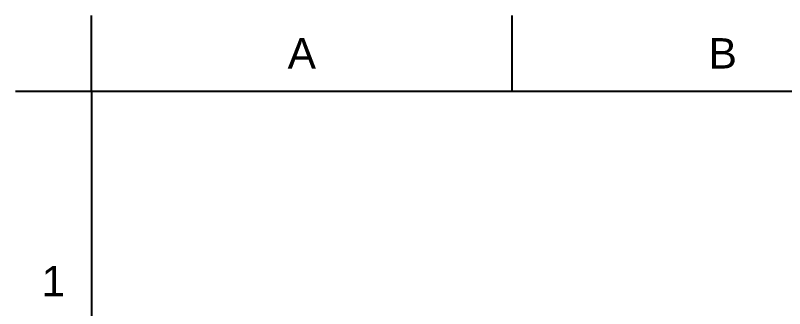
# Model space of a CAD drawing. Header units: millimetres. Extents: x 789 to 1209, y 393 to 987.
# Drawn here: x 789.1 to 932.3, y 931.9 to 986.5 of the extents above; entities that cross this region are included whole.
import ezdxf

# ---------------------------------------------------------------- set-up
doc = ezdxf.new("R2010")
doc.units = ezdxf.units.MM
doc.header["$LTSCALE"] = 0.1
doc.styles.get("Standard").update_dxf_attribs({"font": 'arial.ttf'})

msp = doc.modelspace()

# ---------------------------------------------------------------- linework, layer by layer
for p, q in [((803.291, 972.3843), (803.291, 986.5257)), ((881.6345, 972.3843), (881.6345, 986.5257)), ((803.291, 972.3843), (789.1496, 972.3843)), ((803.291, 972.3843), (803.291, 406.7277)), ((1195.0082, 972.3843), (803.291, 972.3843))]:
    msp.add_line(p, q)

# ---------------------------------------------------------------- texts
at = {"char_height": 5.6566, "attachment_point": 5}
for s, width, insert in [('A', 10, (842.4627, 979.455)), ('B', 10, (920.8062, 979.455)), ('1', 50, (796.2203, 937.0307))]:
    msp.add_mtext_dynamic_manual_height_columns(s, width=width, gutter_width=12.5, heights=[0], dxfattribs=dict(at, insert=insert))

doc.saveas('drawing.dxf')
